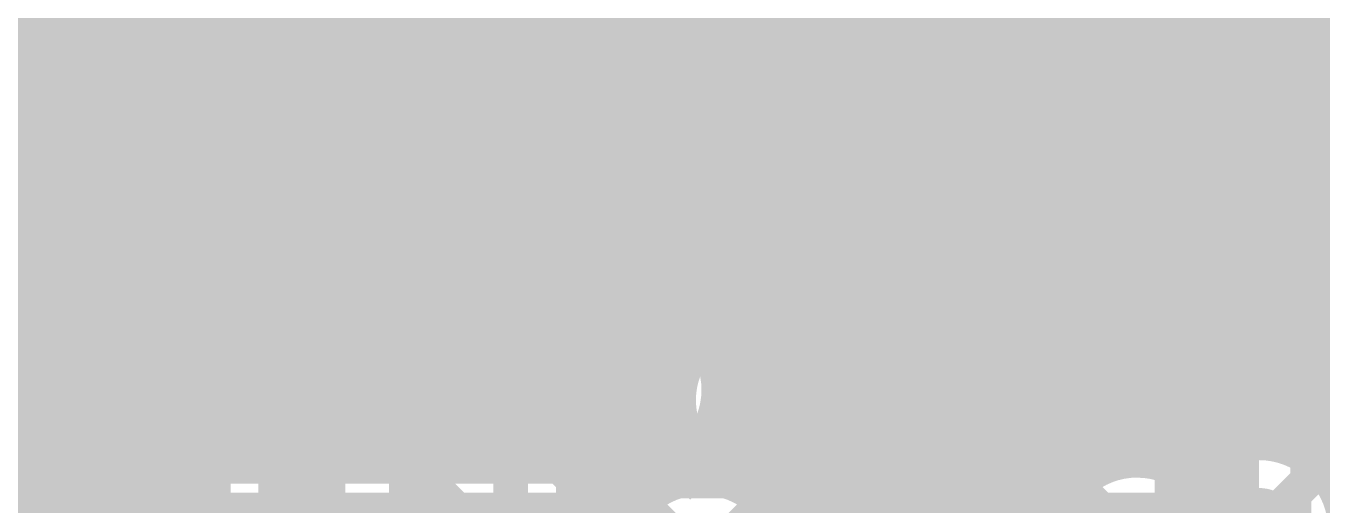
# Model space of a CAD drawing. Extents: x -3 to 92, y -53 to 125.
# Drawn here: x 46.12 to 55.58, y 39.16 to 42.66 of the extents above; entities that cross this region are included whole.
import ezdxf

# ---------------------------------------------------------------- set-up
doc = ezdxf.new("R2010")
doc.units = 0
doc.header["$MEASUREMENT"] = 0
doc.layers.get('0').update_dxf_attribs({"linetype": 'CONTINUOUS'})
for name, color, linetype in [('23-325-0_AST', 7, 'CONTINUOUS'), ('23-325-0_BOT', 7, 'CONTINUOUS'), ('23-325-0_DRD', 2, 'CONTINUOUS'), ('23-325-0_IN1', 4, 'CONTINUOUS'), ('23-325-0_IN2', 3, 'CONTINUOUS'), ('23-325-0_SMT', 10, 'CONTINUOUS'), ('23-325-0_SPT', 14, 'CONTINUOUS'), ('23-325-0_SST', 9, 'CONTINUOUS'), ('23-325-0_TOP', 12, 'CONTINUOUS'), ('THRUHOLE_TAP', 8, 'CONTINUOUS')]:
    doc.layers.add(name, color=color, linetype=linetype)

# ---------------------------------------------------------------- blocks, each defined once
blk = doc.blocks.new('ROUND_68')
at = {"const_width": 0.29972}
blk.add_lwpolyline([(-0.14986, 0, 1), (0.14986, 0, 1)], format="xyb", close=True, dxfattribs=at)
blk = doc.blocks.new('ROUND_78')
at = {"const_width": 0.29972}
blk.add_lwpolyline([(-0.14986, 0, 1), (0.14986, 0, 1)], format="xyb", close=True, dxfattribs=at)
blk = doc.blocks.new('ROUND_79')
at = {"const_width": 0.29972}
blk.add_lwpolyline([(-0.14986, 0, 1), (0.14986, 0, 1)], format="xyb", close=True, dxfattribs=at)
blk = doc.blocks.new('RECTANGLE_4')
blk.add_solid([(0.4826, 0.4064), (0.4826, -0.4064), (-0.4826, 0.4064), (-0.4826, -0.4064)])
blk = doc.blocks.new('RECTANGLE_7')
blk.add_solid([(0.4064, 0.4826), (0.4064, -0.4826), (-0.4064, 0.4826), (-0.4064, -0.4826)])
blk = doc.blocks.new('ROUND_84')
at = {"const_width": 0.10033}
blk.add_lwpolyline([(-0.050164, 0, 1), (0.050164, 0, 1)], format="xyb", close=True, dxfattribs=at)

msp = doc.modelspace()

# ---------------------------------------------------------------- linework, layer by layer
at = {"layer": '23-325-0_AST', "const_width": 0.1524}
for points in [[(51.8795, 42.1005), (51.8795, 39.1795), (53.5178, 39.1795), (53.5178, 42.1005), (51.8795, 42.1005)], [(53.7845, 42.1005), (53.7845, 39.1795), (55.4228, 39.1795), (55.4228, 42.1005), (53.7845, 42.1005)], [(55.0799, 41.84396), (55.0799, 41.50614), (54.40426, 41.84396), (54.23408, 41.84396), (54.0639, 41.80332), (54.0639, 41.54932), (54.23408, 41.50614)], [(53.1749, 41.76014), (53.1749, 41.58996)], [(53.1749, 41.67632), (52.1589, 41.67632), (52.32908, 41.58996)], [(52.83708, 41.15816), (52.83708, 40.82034), (52.1589, 40.99052), (52.1589, 41.07434), (53.1749, 41.07434)], [(54.74208, 41.15816), (54.74208, 40.82034), (54.0639, 40.99052), (54.0639, 41.07434), (55.0799, 41.07434)], [(47.4345, 39.1795), (50.3555, 39.1795), (50.3555, 40.8178), (47.4345, 40.8178), (47.4345, 39.1795)], [(48.29048, 39.7129), (48.23206, 39.54526), (47.87646, 39.54526), (47.8155, 39.7129), (47.8155, 40.39108), (47.87646, 40.56126), (48.23206, 40.56126), (48.29048, 40.39108)], [(48.6537, 39.7129), (48.71466, 39.54526), (49.07026, 39.54526), (49.12868, 39.7129), (49.12868, 40.05326), (49.0093, 40.2209), (48.6537, 40.2209), (48.6537, 40.56126), (49.12868, 40.56126)], [(49.90846, 40.05326), (49.55286, 40.05326), (49.4919, 40.2209), (49.4919, 40.39108), (49.55286, 40.56126), (49.90846, 40.56126), (49.96688, 40.39108), (49.96688, 40.2209), (49.73066, 39.54526)], [(53.1749, 40.47236), (53.1749, 40.30472)], [(55.0799, 40.47236), (55.0799, 40.30472)], [(53.1749, 40.38854), (52.1589, 40.38854), (52.32908, 40.30472)], [(55.0799, 40.38854), (54.0639, 40.38854), (54.23408, 40.30472)], [(52.6669, 39.53256), (52.6669, 39.78656), (52.49926, 39.87292), (52.32908, 39.87292), (52.1589, 39.78656), (52.1589, 39.53256), (53.1749, 39.53256)], [(52.6669, 39.74592), (53.1749, 39.87292)], [(54.5719, 39.53256), (54.5719, 39.78656), (54.40426, 39.87292), (54.23408, 39.87292), (54.0639, 39.78656), (54.0639, 39.53256), (55.0799, 39.53256)], [(54.5719, 39.74592), (55.0799, 39.87292)]]:
    msp.add_lwpolyline(points, dxfattribs=at)
at = {"layer": '23-325-0_BOT'}
for points, const_width in [([(51.181, 80.645), (51.181, 67.056), (52.197, 66.04), (52.197, 49.403), (53.975, 47.625), (53.975, 39.624), (53.594, 39.243), (53.594, 38.227)], 0.254), ([(55.118, 38.989), (54.991, 39.116), (54.991, 48.133), (53.34, 49.784), (53.34, 75.057), (54.356, 76.073), (54.356, 77.47)], 0.254), ([(51.816, 67.818), (52.705, 66.929), (52.705, 49.657), (54.483, 47.879), (54.483, 39.116), (54.229, 38.862)], 0.254), ([(47.625, 67.437), (47.625, 54.229), (47.625, 50.038), (48.133, 49.53), (48.133, 33.274)], 0.635), ([(50.419, 50.8), (50.165, 50.546), (50.165, 49.784), (49.657, 49.276), (49.657, 38.735)], 0.254), ([(47.2186, 49.52746), (47.2186, -4.572)], 0.254), ([(47.4472, 49.29886), (47.4472, 24.07666)], 0.254), ([(47.4853, 49.26076), (47.4853, 33.274)], 0.254), ([(53.3908, 47.5615), (53.3908, 39.68496)], 0.254), ([(53.5178, 47.4345), (53.5178, 39.81196)], 0.254), ([(51.435, 46.863), (52.705, 45.593), (52.705, 28.575), (51.308, 27.178)], 0.635), ([(50.6476, 46.81982), (50.6476, 40.6273)], 0.254), ([(50.1142, 46.78426), (50.1142, 40.4622)], 0.254), ([(50.1904, 46.75886), (50.1904, 40.5257)], 0.254), ([(50.419, 46.74616), (50.419, 40.62222)], 0.254), ([(50.8762, 46.53534), (50.8762, 40.54094)], 0.254), ([(51.1048, 46.27626), (51.1048, 40.29456)], 0.254), ([(51.3334, 46.04766), (51.3334, 39.29888)], 0.254), ([(51.562, 45.81906), (51.562, 39.10584)], 0.254), ([(51.7906, 45.59046), (51.7906, 28.575)], 0.254), ([(53.3527, 45.593), (53.3527, 39.64686)], 0.254), ([(46.99, 45.34662), (46.99, -4.572)], 0.254), ([(52.0192, 45.36186), (52.0192, 28.8036)], 0.254), ([(52.0573, 45.32376), (52.0573, 28.8417)], 0.254), ([(46.0756, 45.2374), (46.0756, 24.66086)], 0.254), ([(46.3042, 45.11548), (46.3042, -4.572)], 0.254), ([(46.5328, 45.09262), (46.5328, -4.572)], 0.254), ([(46.7614, 45.15612), (46.7614, -4.572)], 0.254), ([(49.022, 43.815), (48.895, 43.688), (48.895, 29.718), (49.911, 28.702)], 0.254), ([(47.4853, 42.7482), (43.65244, 42.7482)], 0.254), ([(52.0573, 42.7482), (50.1142, 42.7482)], 0.254), ([(53.5178, 42.7482), (53.3527, 42.7482)], 0.254), ([(47.4853, 42.5196), (43.65244, 42.5196)], 0.254), ([(52.0573, 42.5196), (50.1142, 42.5196)], 0.254), ([(53.5178, 42.5196), (53.3527, 42.5196)], 0.254), ([(47.4853, 42.291), (43.65244, 42.291)], 0.254), ([(52.0573, 42.291), (50.1142, 42.291)], 0.254), ([(53.5178, 42.291), (53.3527, 42.291)], 0.254), ([(47.4853, 42.0624), (43.65244, 42.0624)], 0.254), ([(52.0573, 42.0624), (50.1142, 42.0624)], 0.254), ([(53.5178, 42.0624), (53.3527, 42.0624)], 0.254), ([(47.4853, 41.8338), (43.65244, 41.8338)], 0.254), ([(52.0573, 41.8338), (50.1142, 41.8338)], 0.254), ([(53.5178, 41.8338), (53.3527, 41.8338)], 0.254), ([(47.4853, 41.6052), (43.65244, 41.6052)], 0.254), ([(52.0573, 41.6052), (50.1142, 41.6052)], 0.254), ([(53.5178, 41.6052), (53.3527, 41.6052)], 0.254), ([(47.4853, 41.3766), (43.65244, 41.3766)], 0.254), ([(52.0573, 41.3766), (50.1142, 41.3766)], 0.254), ([(53.5178, 41.3766), (53.3527, 41.3766)], 0.254), ([(47.4853, 41.148), (43.65244, 41.148)], 0.254), ([(52.0573, 41.148), (50.1142, 41.148)], 0.254), ([(53.5178, 41.148), (53.3527, 41.148)], 0.254), ([(47.4853, 40.9194), (43.65244, 40.9194)], 0.254), ([(52.0573, 40.9194), (50.1142, 40.9194)], 0.254), ([(53.5178, 40.9194), (53.3527, 40.9194)], 0.254), ([(47.4853, 40.6908), (43.65244, 40.6908)], 0.254), ([(52.0573, 40.6908), (50.1142, 40.6908)], 0.254), ([(53.5178, 40.6908), (53.3527, 40.6908)], 0.254), ([(47.4853, 40.4622), (43.65244, 40.4622)], 0.254), ([(52.0573, 40.4622), (50.9778, 40.4622)], 0.254), ([(53.5178, 40.4622), (53.3527, 40.4622)], 0.254), ([(47.4853, 40.2336), (43.65244, 40.2336)], 0.254), ([(52.0573, 40.2336), (51.13274, 40.2336)], 0.254), ([(53.5178, 40.2336), (53.3527, 40.2336)], 0.254), ([(47.4853, 40.005), (43.65244, 40.005)], 0.254), ([(52.0573, 40.005), (51.17592, 40.005)], 0.254), ([(53.5178, 40.005), (53.3527, 40.005)], 0.254), ([(53.5178, 39.81196), (53.3527, 39.64686)], 0.254), ([(47.4853, 39.7764), (43.65244, 39.7764)], 0.254), ([(51.1048, 39.7129), (51.1048, 39.36238)], 0.254), ([(52.0573, 39.7764), (51.13274, 39.7764)], 0.254), ([(53.4797, 39.7764), (53.3527, 39.7764)], 0.254), ([(47.4853, 39.5478), (43.65244, 39.5478)], 0.254), ([(50.1142, 39.54526), (50.1142, 39.1668)], 0.254), ([(52.0573, 39.5478), (50.9778, 39.5478)], 0.254), ([(50.1904, 39.4843), (50.1904, 39.07028)], 0.254), ([(50.8762, 39.46906), (50.8762, 39.33952)], 0.254), ([(47.4853, 39.3192), (43.65244, 39.3192)], 0.254), ([(50.81778, 39.3192), (50.1142, 39.3192)], 0.254), ([(50.419, 39.38778), (50.419, 29.07284)], 0.254), ([(50.6476, 39.3827), (50.6476, 39.21506)], 0.254), ([(52.0573, 39.3192), (51.29022, 39.3192)], 0.254), ([(47.4853, 39.0906), (43.65244, 39.0906)], 0.254), ([(50.5333, 39.0906), (50.1777, 39.0906)], 0.254), ([(52.0573, 39.0906), (51.5747, 39.0906)], 0.254)]:
    msp.add_lwpolyline(points, dxfattribs=dict(at, const_width=const_width))
at = {"layer": '23-325-0_BOT', "const_width": 0.254}
for points in [[(50.546, 40.63492, 0.1915), (50.11348, 40.46296)], [(50.546, 40.63492, 0.1915), (50.11348, 40.46296)], [(51.17592, 40.005, 0.4142136), (50.546, 40.63492)], [(51.17592, 40.005, 0.4142136), (50.546, 40.63492)], [(50.546, 39.37508, 0.4142136), (51.17592, 40.005)], [(50.546, 39.37508, 0.4142136), (51.17592, 40.005)], [(50.1142, 39.54526, 0.1907828), (50.546, 39.37428)], [(50.1142, 39.54526, 0.1907828), (50.546, 39.37428)], [(51.054, 39.36492, 0.4142136), (50.42408, 38.735)], [(51.68392, 38.735, 0.4142136), (51.054, 39.36492)], [(50.28692, 38.735, 0.1914994), (50.11496, 39.16752)]]:
    msp.add_lwpolyline(points, format="xyb", dxfattribs=at)
at = {"layer": '23-325-0_DRD', "const_width": 0.254}
for points in [[(51.181, 40.64), (49.911, 39.37)], [(51.181, 39.37), (49.911, 40.64)], [(51.181, 40.64), (49.911, 39.37)], [(51.181, 39.37), (49.911, 40.64)], [(52.1462, 40.5638), (50.8762, 39.2938)], [(52.1462, 39.2938), (50.8762, 40.5638)], [(55.753, 39.624), (54.483, 38.354)], [(55.753, 38.354), (54.483, 39.624)], [(54.864, 39.497), (53.594, 38.227)], [(54.864, 38.227), (53.594, 39.497)], [(50.292, 39.37), (49.022, 38.1)], [(50.292, 38.1), (49.022, 39.37)], [(51.689, 39.37), (50.419, 38.1)], [(51.689, 38.1), (50.419, 39.37)]]:
    msp.add_lwpolyline(points, dxfattribs=at)
at = {"layer": '23-325-0_IN1', "const_width": 0.254}
for points in [[(48.3362, 124.46), (48.3362, 39.4462)], [(53.594, 121.94286), (53.594, 38.85692)], [(53.3654, 121.70156), (53.3654, 38.81374)], [(53.1368, 121.5644), (53.1368, 38.6588)], [(52.451, 121.50598), (52.451, 26.65984)], [(52.6796, 121.4755), (52.6796, 26.85288)], [(52.9082, 121.49328), (52.9082, 26.91638)], [(53.8226, 77.13472), (53.8226, 39.34206)], [(54.0512, 76.91882), (54.0512, 39.46652)], [(54.2798, 68.72478), (54.2798, 39.48938)], [(54.5084, 68.4403), (54.5084, 39.42588)], [(55.1942, 68.42506), (55.1942, 39.61384)], [(54.737, 68.34378), (54.737, 39.48938)], [(54.9656, 68.3387), (54.9656, 39.5986)], [(52.2224, 67.3354), (52.2224, 39.19728)], [(49.7078, 63.89116), (49.7078, 39.4462)], [(48.1076, 53.8226), (48.1076, 39.4462)], [(47.1932, 53.76926), (47.1932, 39.4462)], [(47.4218, 53.6321), (47.4218, 39.4462)], [(47.6504, 53.59908), (47.6504, 39.4462)], [(47.879, 53.65242), (47.879, 39.4462)], [(49.9364, 50.3936), (49.9364, 39.4462)], [(50.165, 50.22342), (50.165, 39.4462)], [(50.6222, 50.2031), (50.6222, 39.4462)], [(50.3936, 50.17008), (50.3936, 39.4462)], [(50.8508, 46.62678), (50.8508, 39.4462)], [(51.9938, 46.5709), (51.9938, 40.33266)], [(51.0794, 46.3423), (51.0794, 40.386)], [(51.7652, 46.32706), (51.7652, 40.50538)], [(51.308, 46.24578), (51.308, 40.5257)], [(51.5366, 46.2407), (51.5366, 40.55872)], [(46.9646, 45.3136), (46.9646, 39.4462)], [(46.4312, 45.09262), (46.4312, 39.4462)], [(46.5074, 45.09008), (46.5074, 39.4462)], [(46.736, 45.14342), (46.736, 39.4462)], [(48.5648, 43.38066), (48.5648, 39.4462)], [(49.4792, 43.38066), (49.4792, 39.4462)], [(48.7934, 43.22826), (48.7934, 39.4462)], [(49.2506, 43.22826), (49.2506, 39.4462)], [(49.022, 43.18508), (49.022, 39.4462)], [(55.4228, 42.99966), (55.4228, 39.54018)], [(55.6514, 42.84726), (55.6514, 39.32428)], [(58.3311, 42.7482), (46.4312, 42.7482)], [(58.29808, 42.5196), (46.4312, 42.5196)], [(58.35142, 42.291), (46.4312, 42.291)], [(58.5216, 42.0624), (46.4312, 42.0624)], [(62.4459, 41.8338), (46.4312, 41.8338)], [(62.20206, 41.6052), (46.4312, 41.6052)], [(62.1157, 41.3766), (46.4312, 41.3766)], [(62.12078, 41.148), (46.4312, 41.148)], [(56.56072, 40.9194), (46.4312, 40.9194)], [(56.34482, 40.6908), (46.4312, 40.6908)], [(51.17592, 40.4622), (46.4312, 40.4622)], [(56.27116, 40.4622), (51.84648, 40.4622)], [(50.96002, 40.2336), (46.4312, 40.2336)], [(56.28386, 40.2336), (52.06238, 40.2336)], [(50.88636, 40.005), (46.4312, 40.005)], [(56.39308, 40.005), (52.13604, 40.005)], [(50.89906, 39.7764), (46.4312, 39.7764)], [(56.73598, 39.7764), (52.1208, 39.7764)], [(51.00828, 39.5478), (46.4312, 39.5478)], [(51.9938, 39.5224), (51.9938, 39.41064)], [(54.8259, 39.5478), (52.01158, 39.5478)], [(65.41516, 39.5478), (55.40756, 39.5478)], [(51.1048, 39.4462), (46.4312, 39.4462)], [(51.0794, 39.46906), (51.0794, 39.4462)], [(53.79466, 39.3192), (52.13096, 39.3192)], [(65.48882, 39.3192), (55.65394, 39.3192)], [(53.64226, 39.0906), (52.2605, 39.0906)]]:
    msp.add_lwpolyline(points, dxfattribs=at)
for points in [[(51.5112, 40.55872, 0.4142136), (50.88128, 39.9288)], [(52.14112, 39.9288, 0.4142136), (51.5112, 40.55872)], [(50.88128, 39.9288, 0.2212324), (51.10544, 39.44697)], [(51.9049, 39.43604, 0.2280032), (52.14192, 39.9288)], [(55.118, 39.61892, 0.2386221), (54.61043, 39.36206)], [(55.74792, 38.989, 0.4142136), (55.118, 39.61892)], [(52.2732, 38.989, 0.357822), (51.9049, 39.43604)], [(54.229, 39.49192, 0.4142136), (53.59908, 38.862)], [(54.61, 39.36238, 0.1641435), (54.229, 39.49092)]]:
    msp.add_lwpolyline(points, format="xyb", dxfattribs=at)
at = {"layer": '23-325-0_IN2', "const_width": 0.254}
for points in [[(62.738, 41.275), (46.355, 41.275), (45.847, 40.767), (39.116, 40.767), (37.846, 39.497)], [(56.896, 40.386), (56.515, 40.767), (46.609, 40.767), (46.101, 40.259), (39.624, 40.259), (38.227, 38.862), (36.83, 38.862), (36.703, 38.989)], [(49.657, 38.735), (46.736, 38.735), (45.72, 39.751), (39.878, 39.751), (38.481, 38.354), (35.941, 38.354)]]:
    msp.add_lwpolyline(points, dxfattribs=at)
at = {"layer": '23-325-0_SST', "const_width": 0.1524}
for points in [[(53.9496, 42.44594), (53.9496, 43.46194), (53.83276, 43.29176)], [(52.87518, 42.95394), (53.23078, 42.95394), (53.35016, 43.12412), (53.35016, 43.29176), (53.23078, 43.46194), (52.87518, 43.46194), (52.87518, 42.44594)], [(54.90718, 42.78376), (54.4322, 42.78376), (54.67096, 43.46194), (54.7878, 43.46194), (54.7878, 42.44594)], [(55.74538, 42.44594), (55.2704, 42.44594), (55.74538, 43.12412), (55.74538, 43.29176), (55.68696, 43.46194), (55.33136, 43.46194), (55.2704, 43.29176)], [(53.17236, 42.95394), (53.35016, 42.44594)], [(54.06898, 42.44594), (53.83276, 42.44594)], [(51.63058, 42.03954), (51.63058, 41.80332)], [(51.8795, 42.1005), (51.8795, 39.1795), (53.5178, 39.1795), (53.5178, 42.1005), (51.8795, 42.1005)], [(53.7845, 42.1005), (53.7845, 39.1795), (55.4228, 39.1795), (55.4228, 42.1005), (53.7845, 42.1005)], [(51.63058, 41.92016), (50.61458, 41.92016), (50.78476, 41.80332)], [(51.29276, 41.32072), (51.29276, 40.84574), (50.61458, 41.08196), (50.61458, 41.20134), (51.63058, 41.20134)], [(47.4345, 39.1795), (50.3555, 39.1795), (50.3555, 40.8178), (47.4345, 40.8178), (47.4345, 39.1795)], [(51.63058, 40.48252), (51.63058, 40.24376)], [(51.63058, 40.36314), (50.61458, 40.36314), (50.78476, 40.24376)], [(51.12258, 39.28872), (51.12258, 39.64432), (50.9524, 39.76116), (50.78476, 39.76116), (50.61458, 39.64432), (50.61458, 39.28872), (51.63058, 39.28872)], [(51.12258, 39.58336), (51.63058, 39.76116)]]:
    msp.add_lwpolyline(points, dxfattribs=at)
at = {"layer": '23-325-0_TOP', "const_width": 0.254}
for points in [[(52.705, 41.3512), (52.705, 41.402), (53.467, 42.164), (55.245, 42.164), (55.499, 41.91), (60.071, 41.91), (60.96, 42.799), (60.96, 43.815)], [(54.61, 41.3512), (60.6552, 41.3512), (62.23, 42.926), (62.23, 43.815)], [(45.0469, 42.67962), (49.403, 42.67962), (50.165, 43.434), (55.88, 43.434)], [(58.928, 42.545), (55.88, 42.545), (55.499, 42.926), (50.64252, 42.926), (49.89576, 42.17924), (45.0469, 42.17924)], [(50.83048, 42.4688), (50.22342, 41.8592)], [(53.1241, 42.4688), (50.83048, 42.4688)], [(50.8508, 42.4688), (50.8508, 39.3319)], [(51.0794, 42.4688), (51.0794, 40.386)], [(51.308, 42.4688), (51.308, 40.5257)], [(51.5366, 42.4688), (51.5366, 40.55872)], [(51.7652, 42.4688), (51.7652, 40.50538)], [(51.9938, 42.4688), (51.9938, 42.0878)], [(52.2224, 42.4688), (52.2224, 42.0878)], [(52.451, 42.4688), (52.451, 42.0878)], [(52.6796, 42.4688), (52.6796, 42.0878)], [(53.1241, 42.4688), (52.7431, 42.0878)], [(52.9082, 42.4688), (52.9082, 42.25036)], [(50.6222, 42.25798), (50.6222, 39.1922)], [(52.9717, 42.3164), (50.67808, 42.3164)], [(52.7431, 42.0878), (50.44948, 42.0878)], [(52.7431, 42.0878), (51.8922, 42.0878)], [(51.8922, 42.0878), (51.8922, 40.6654)], [(50.3936, 42.02938), (50.3936, 38.71976)], [(50.165, 41.8084), (50.165, 40.8178)], [(51.8922, 41.8592), (50.22088, 41.8592)], [(49.89576, 41.72204), (46.26356, 41.72204)], [(46.2788, 41.72204), (46.2788, 40.63492)], [(46.5074, 41.72204), (46.5074, 40.63492)], [(46.736, 41.72204), (46.736, 40.63492)], [(46.9646, 41.72204), (46.9646, 40.63492)], [(47.1932, 41.72204), (47.1932, 40.63492)], [(47.4218, 41.72204), (47.4218, 40.63492)], [(47.6504, 41.72204), (47.6504, 40.8178)], [(47.879, 41.72204), (47.879, 40.8178)], [(48.1076, 41.72204), (48.1076, 40.8178)], [(48.3362, 41.72204), (48.3362, 40.8178)], [(48.5648, 41.72204), (48.5648, 40.8178)], [(48.7934, 41.72204), (48.7934, 40.8178)], [(49.022, 41.72204), (49.022, 40.8178)], [(49.2506, 41.72204), (49.2506, 40.8178)], [(49.4792, 41.72204), (49.4792, 40.8178)], [(49.7078, 41.72204), (49.7078, 40.8178)], [(49.9364, 41.72458), (49.9364, 40.8178)], [(51.8922, 41.6306), (46.26356, 41.6306)], [(51.8922, 41.402), (46.21022, 41.402)], [(51.8922, 41.1734), (46.2661, 41.1734)], [(45.0469, 40.6781), (46.9011, 40.6781), (47.244, 41.021), (48.895, 41.021), (49.6062, 40.3098), (49.6062, 40.005)], [(51.8922, 40.9448), (46.2026, 40.9448)], [(48.8696, 40.8178), (47.4472, 40.8178)], [(47.4472, 40.8178), (47.4472, 40.63492)], [(48.9204, 40.8178), (48.8696, 40.8178)], [(50.3428, 40.8178), (48.9204, 40.8178)], [(49.6062, 40.8178), (49.6062, 40.005)], [(50.3428, 40.8178), (50.3428, 39.1922)], [(46.2661, 40.6781), (45.0469, 40.6781)], [(47.4472, 40.7162), (46.26356, 40.7162)], [(51.8922, 40.7162), (50.3428, 40.7162)], [(51.8922, 40.6654), (51.8922, 40.6146)], [(47.4472, 40.63492), (46.26356, 40.63492)], [(51.8922, 40.6146), (51.8922, 40.42918)], [(51.2191, 40.4876), (50.3428, 40.4876)], [(51.8922, 40.4876), (51.80076, 40.4876)], [(45.0469, 40.17772), (48.01108, 40.17772), (48.1838, 40.005)], [(50.97526, 40.259), (50.3428, 40.259)], [(51.054, 38.735), (50.419, 38.1), (49.022, 38.1), (48.133, 38.989), (48.133, 40.005), (48.1838, 40.005)], [(50.546, 40.005), (49.6062, 40.005)], [(49.6062, 40.005), (50.546, 40.005)], [(50.3428, 40.005), (49.6062, 40.005)], [(50.8889, 40.0304), (50.3428, 40.0304)], [(51.5112, 39.9288), (52.705, 39.9288)], [(54.61, 39.9288), (52.705, 39.9288)], [(50.89398, 39.8018), (50.3428, 39.8018)], [(54.229, 38.862), (53.086, 38.862), (51.689, 37.465), (48.768, 37.465), (46.55566, 39.67734), (45.0469, 39.67734)], [(50.9905, 39.5732), (50.3428, 39.5732)], [(51.0794, 39.46906), (51.0794, 39.36492)], [(51.8922, 39.42588), (51.8922, 39.1922)], [(50.89398, 39.3446), (50.3428, 39.3446)], [(51.27498, 39.3446), (51.21148, 39.3446)], [(51.308, 39.3319), (51.308, 39.31158)], [(51.8922, 39.3446), (51.74742, 39.3446)], [(51.7652, 39.35222), (51.7652, 38.18636)], [(51.5366, 39.29888), (51.5366, 39.13886)], [(53.594, 38.227), (53.467, 38.227), (52.07, 36.83), (48.641, 36.83), (46.29404, 39.17696), (45.0469, 39.17696)], [(50.3428, 39.1922), (50.0888, 39.1922)], [(50.165, 39.1922), (50.165, 39.10584)], [(52.197, 39.1922), (51.8922, 39.1922)], [(51.9938, 39.1922), (51.9938, 38.41496)], [(52.197, 39.1922), (52.197, 38.61816)], [(50.55108, 39.116), (50.15738, 39.116)], [(52.197, 39.116), (51.55438, 39.116)]]:
    msp.add_lwpolyline(points, dxfattribs=at)
for points in [[(49.89576, 41.72204, 0.1989116), (50.21905, 41.85595)], [(49.89576, 41.72204, 0.1989116), (50.21905, 41.85595)], [(46.2661, 41.67886, 0.0230363), (46.26411, 41.72209)], [(46.19244, 41.4274, 0.1423204), (46.26549, 41.67886)], [(46.2661, 41.17848, 0.1411512), (46.1941, 41.42844)], [(46.19244, 40.92702, 0.1423204), (46.26549, 41.17848)], [(46.2661, 40.6781, 0.1411512), (46.1941, 40.92806)], [(46.26356, 40.63492, 0.0230365), (46.26555, 40.6781)], [(51.5112, 40.55872, 0.4142136), (50.88128, 39.9288)], [(51.8922, 40.42918, 0.1641435), (51.5112, 40.55772)], [(50.88128, 39.9288, 0.4142136), (51.5112, 39.29888)], [(51.5112, 39.29888, 0.163517), (51.89158, 39.42669)], [(51.054, 39.36492, 0.4071463), (50.42408, 38.75024)], [(51.68392, 38.735, 0.4142136), (51.054, 39.36492)], [(50.28692, 38.735, 0.2063464), (50.08952, 39.19296)]]:
    msp.add_lwpolyline(points, format="xyb", dxfattribs=at)

# ---------------------------------------------------------------- block references
at = {"layer": '23-325-0_BOT'}
for p in [(50.546, 40.005), (51.5112, 39.9288), (55.118, 38.989)]:
    msp.add_blockref('ROUND_68', p, dxfattribs=at)
at = {"layer": '23-325-0_IN1'}
for name, p in [('ROUND_78', (50.546, 40.005)), ('ROUND_79', (51.5112, 39.9288)), ('ROUND_79', (55.118, 38.989))]:
    msp.add_blockref(name, p, dxfattribs=at)
at = {"layer": '23-325-0_IN2'}
for p in [(50.546, 40.005), (51.5112, 39.9288), (55.118, 38.989)]:
    msp.add_blockref('ROUND_68', p, dxfattribs=at)
at = {"layer": '23-325-0_SMT'}
for name, p in [('RECTANGLE_4', (52.705, 41.3512)), ('RECTANGLE_4', (54.61, 41.3512)), ('RECTANGLE_7', (48.1838, 40.005)), ('RECTANGLE_7', (49.6062, 40.005)), ('RECTANGLE_4', (52.705, 39.9288)), ('RECTANGLE_4', (54.61, 39.9288))]:
    msp.add_blockref(name, p, dxfattribs=at)
at = {"layer": '23-325-0_SPT'}
for name, p in [('RECTANGLE_4', (52.705, 41.3512)), ('RECTANGLE_4', (54.61, 41.3512)), ('RECTANGLE_7', (48.1838, 40.005)), ('RECTANGLE_7', (49.6062, 40.005)), ('RECTANGLE_4', (52.705, 39.9288)), ('RECTANGLE_4', (54.61, 39.9288))]:
    msp.add_blockref(name, p, dxfattribs=at)
at = {"layer": '23-325-0_TOP'}
for name, p in [('RECTANGLE_4', (52.705, 41.3512)), ('RECTANGLE_4', (54.61, 41.3512)), ('RECTANGLE_7', (48.1838, 40.005)), ('RECTANGLE_7', (49.6062, 40.005)), ('ROUND_68', (50.546, 40.005)), ('RECTANGLE_4', (52.705, 39.9288)), ('RECTANGLE_4', (54.61, 39.9288)), ('ROUND_68', (51.5112, 39.9288)), ('ROUND_68', (55.118, 38.989))]:
    msp.add_blockref(name, p, dxfattribs=at)
at = {"layer": 'THRUHOLE_TAP'}
for p in [(50.546, 40.005), (51.5112, 39.9288)]:
    msp.add_blockref('ROUND_84', p, dxfattribs=at)

doc.saveas('drawing.dxf')
